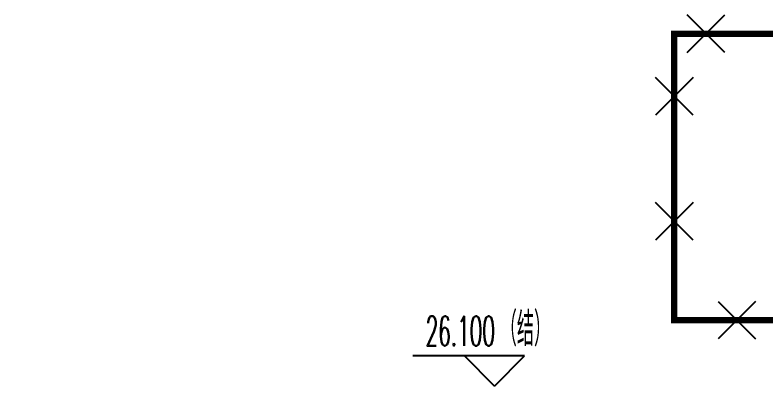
# Model space of a CAD drawing. Extents: x 2803505 to 5851001, y -1372902 to 24339.
# Drawn here: x 3371443 to 3377437, y -714343 to -711313 of the extents above; entities that cross this region are included whole.
import ezdxf
from ezdxf.xclip import XClip

# ---------------------------------------------------------------- set-up
doc = ezdxf.new("R2010")
doc.units = 0
doc.header["$LTSCALE"] = 1000
doc.header["$MEASUREMENT"] = 0
doc.header["$XCLIPFRAME"] = 2
doc.linetypes.add('DOTE', pattern=[2.42, 2, -0.2, 0.02, -0.2])
doc.layers.get('0').update_dxf_attribs({"linetype": 'CONTINUOUS'})
for name, color, linetype in [('!!电气', 1, 'CONTINUOUS'), ('$RECOVER_210609100354-0', 7, 'CONTINUOUS'), ('DIM_ELEV', 3, 'CONTINUOUS'), ('LWIRE', 4, 'CONTINUOUS'), ('WIRE-避雷', 4, 'CONTINUOUS')]:
    doc.layers.add(name, color=color, linetype=linetype)
doc.layers.add('DOTE', color=19, linetype='DOTE', lineweight=9)
doc.styles.add('_TCH_DIM', font='SIMPLEX', dxfattribs={"bigfont": 'GBCBIG'})

# ---------------------------------------------------------------- blocks, each defined once
blk = doc.blocks.new('A$C74D73064')
at = {"layer": 'DOTE', "color": 252}
blk.add_line((196116, 26519.3), (-86385.2, 26519.3), dxfattribs=at)
blk = doc.blocks.new('A$C7F3A17C0')
ref = blk.add_blockref('A$C74D73064', (61886.3, 6790.9))
XClip(ref).set_block_clipping_path([(-52083.8042452353, 10173.6344749072), (1916.1826223061, 29673.6344737304)])
blk = doc.blocks.new('A$C1F33016B')
at = {"layer": '$RECOVER_210609100354-0', "color": 252, "const_width": 8}
blk.add_lwpolyline([(38850, 7000), (36150, 7000), (36150, 4700), (38850, 4700)], close=True, dxfattribs=at)
at = {"layer": 'DIM_ELEV'}
for p, q in [((34954.1, 4414), (34061.9, 4414)), ((34714.1, 4174), (34474.1, 4414)), ((34714.1, 4174), (34954.1, 4414))]:
    blk.add_line(p, q, dxfattribs=at)
at = {"layer": 'DIM_ELEV', "color": 7, "style": '_TCH_DIM'}
for s, height, width, p in [('（结）', 270.07, 0.7, (34756.3, 4494.1)), ('26.100', 238, 0.494118, (34162.7, 4494.1))]:
    blk.add_text(s, height=height, dxfattribs=dict(at, width=width)).set_placement(p)
blk = doc.blocks.new('$TelecSys$00000009')
for p, q in [((-0.5, 0.5), (0.5, -0.5)), ((0.5, 0.5), (-0.5, -0.5))]:
    blk.add_line(p, q)

msp = doc.modelspace()

# ---------------------------------------------------------------- block references
at = {"layer": '!!电气'}
for name, p in [('A$C7F3A17C0', (3244659.7, -747653.6)), ('A$C1F33016B', (3340562.1, -718453.4))]:
    msp.add_blockref(name, p, dxfattribs=at)

# ---------------------------------------------------------------- next in the draw order: linework, layer by layer
at = {"layer": 'WIRE-避雷', "const_width": 50}
msp.add_lwpolyline([(3379465, -711462.9), (3376712.1, -711462.9), (3376712.1, -713753.4), (3379412.1, -713753.4), (3379412.1, -711453.4)], dxfattribs=at)

# ---------------------------------------------------------------- next in the draw order: block references
at = {"layer": 'LWIRE', "color": 6, "xscale": 300, "yscale": 300, "zscale": 300}
for p, rotation in [((3376965, -711462.9), 180), ((3376712.1, -711962.9), 270), ((3376712.1, -712962.9), 270)]:
    msp.add_blockref('$TelecSys$00000009', p, dxfattribs=dict(at, rotation=rotation))
msp.add_blockref('$TelecSys$00000009', (3377212.1, -713753.4), dxfattribs=at)

doc.saveas('drawing.dxf')
